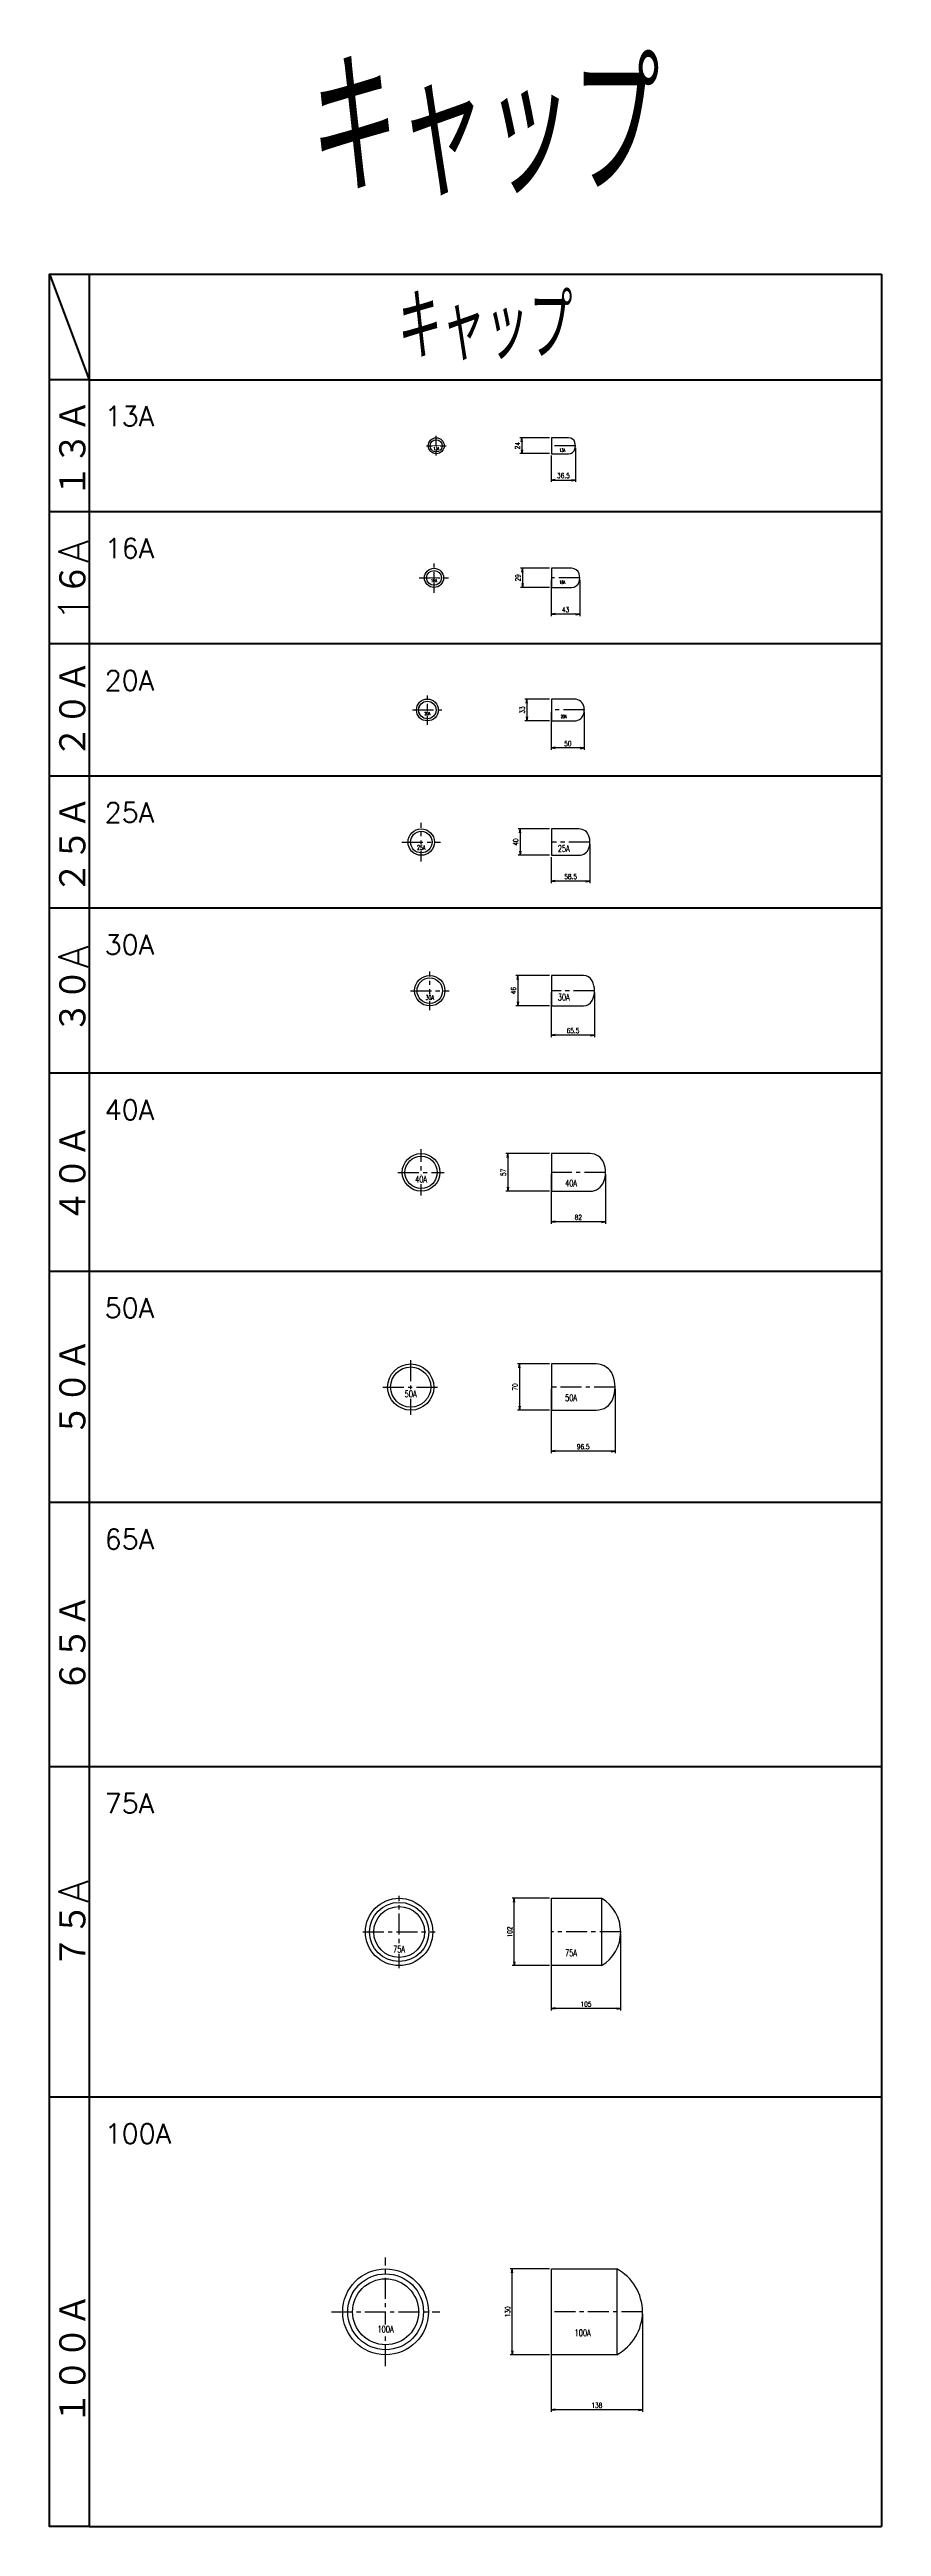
# Model space of a CAD drawing. Header units: millimetres. Extents: x 1711 to 90196, y -23291 to 8516.
# Drawn here: x 39308 to 40568, y -1802 to 1947 of the extents above; entities that cross this region are included whole.
import ezdxf

# ---------------------------------------------------------------- set-up
doc = ezdxf.new("R2010")
doc.units = ezdxf.units.MM
doc.header["$PDMODE"] = 35
doc.linetypes.add('CENTER', pattern=[50.8, 31.75, -6.35, 6.35, -6.35])
for name, color, linetype in [('CEN', 2, 'CENTER'), ('TEXT', 7, 'Continuous'), ('寸法', 2, 'Continuous'), ('配管-CVP', 4, 'Continuous'), ('＃配管（PVC)', 21, 'Continuous')]:
    doc.layers.add(name, color=color, linetype=linetype)
doc.layers.add('line', color=153, linetype='Continuous', lineweight=50)
doc.styles.add('kpk', font='romans.shx', dxfattribs={"width": 0.7, "bigfont": 'extfont2.shx'})
doc.styles.get("Standard").update_dxf_attribs({"font": 'romans.shx', "bigfont": 'extfont.shx'})
doc.dimstyles.new('KPK-3', dxfattribs={"dimscale": 3, "dimtxt": 2.5, "dimasz": 2, "dimexe": 1, "dimexo": 1, "dimgap": 1, "dimtad": 3, "dimdec": 1, "dimdsep": 46, "dimtxsty": 'kpk', "dimblk": 'OPEN', "dimcen": 2.5, "dimclrd": 2, "dimclre": 2, "dimclrt": 4, "dimadec": 1, "dimazin": 2, "dimtfac": 1, "dimtdec": 1, "dimtmove": 0, "dimatfit": 2, "dimldrblk": 'OPEN', "dimfxl": 0, "dimlwd": -1, "dimlwe": -1, "dimarcsym": 0})

# ---------------------------------------------------------------- blocks, each defined once
blk = doc.blocks.new('_Open')
at = {"color": 0, "linetype": 'ByBlock', "lineweight": -2}
for p, q in [((-1, 0.17), (0, 0)), ((-1, -0.17), (0, 0)), ((0, 0), (-1, 0))]:
    blk.add_line(p, q, dxfattribs=at)
blk = doc.blocks.new('*D2580')
at = {"layer": 'Defpoints', "color": 0, "transparency": 16777216}
for p in [(40067.9, 1335.6), (40104.4, 1347.6)]:
    blk.add_point(p, dxfattribs=at)
at = {"layer": '寸法', "color": 2, "transparency": 16777216}
for p, q in [((40067.9, 1332.6), (40067.9, 1292.7)), ((40104.4, 1344.6), (40104.4, 1292.7)), ((40073.9, 1295.7), (40098.4, 1295.7))]:
    blk.add_line(p, q, dxfattribs=at)
at = {"layer": '寸法', "color": 2, "transparency": 16777216, "xscale": 6, "yscale": 6, "zscale": 6, "rotation": 180}
blk.add_blockref('_Open', (40067.9, 1295.7), dxfattribs=at)
at = {"layer": '寸法', "color": 2, "transparency": 16777216, "xscale": 6, "yscale": 6, "zscale": 6}
blk.add_blockref('_Open', (40104.4, 1295.7), dxfattribs=at)
at = {"layer": '寸法', "color": 4, "transparency": 16777216, "insert": (40086.2, 1302.5), "char_height": 7.5, "attachment_point": 5, "style": 'kpk', "bg_fill": 3, "box_fill_scale": 1.1, "bg_fill_color": 256, "bg_fill_true_color": 13158600, "bg_fill_transparency": 0}
blk.add_mtext('36.5', dxfattribs=at)
at = {"layer": 'Defpoints', "color": 0, "transparency": 16777216}
blk.add_point((40104.4, 1295.7), dxfattribs=at)
blk = doc.blocks.new('*D2581')
at = {"layer": 'Defpoints', "color": 0, "transparency": 16777216}
for p in [(40067.9, 1359.6), (40067.9, 1335.6)]:
    blk.add_point(p, dxfattribs=at)
at = {"layer": '寸法', "color": 2, "transparency": 16777216}
for p, q in [((40064.9, 1359.6), (40020.4, 1359.6)), ((40023.4, 1353.6), (40023.4, 1341.6)), ((40064.9, 1335.6), (40020.4, 1335.6))]:
    blk.add_line(p, q, dxfattribs=at)
at = {"layer": '寸法', "color": 2, "transparency": 16777216, "xscale": 6, "yscale": 6, "zscale": 6}
for p, rotation in [((40023.4, 1359.6), 90), ((40023.4, 1335.6), 270)]:
    blk.add_blockref('_Open', p, dxfattribs=dict(at, rotation=rotation))
at = {"layer": '寸法', "color": 4, "transparency": 16777216, "insert": (40016.7, 1347.6), "char_height": 7.5, "attachment_point": 5, "rotation": 90, "style": 'kpk', "bg_fill": 3, "box_fill_scale": 1.1, "bg_fill_color": 256, "bg_fill_true_color": 13158600, "bg_fill_transparency": 0}
blk.add_mtext('24', dxfattribs=at)
at = {"layer": 'Defpoints', "color": 0, "transparency": 16777216}
blk.add_point((40023.4, 1335.6), dxfattribs=at)
blk = doc.blocks.new('*D2582')
at = {"layer": 'Defpoints', "color": 0, "transparency": 16777216}
for p in [(40067.9, 1162.1), (40067.9, 1133.1)]:
    blk.add_point(p, dxfattribs=at)
at = {"layer": '寸法', "color": 2, "transparency": 16777216}
for p, q in [((40064.9, 1162.1), (40021.1, 1162.1)), ((40064.9, 1133.1), (40021.1, 1133.1)), ((40024.1, 1156.1), (40024.1, 1139.1))]:
    blk.add_line(p, q, dxfattribs=at)
at = {"layer": '寸法', "color": 2, "transparency": 16777216, "xscale": 6, "yscale": 6, "zscale": 6}
for p, rotation in [((40024.1, 1162.1), 90), ((40024.1, 1133.1), 270)]:
    blk.add_blockref('_Open', p, dxfattribs=dict(at, rotation=rotation))
at = {"layer": '寸法', "color": 4, "transparency": 16777216, "insert": (40017.3, 1147.6), "char_height": 7.5, "attachment_point": 5, "rotation": 90, "style": 'kpk', "bg_fill": 3, "box_fill_scale": 1.1, "bg_fill_color": 256, "bg_fill_true_color": 13158600, "bg_fill_transparency": 0}
blk.add_mtext('29', dxfattribs=at)
at = {"layer": 'Defpoints', "color": 0, "transparency": 16777216}
blk.add_point((40024.1, 1133.1), dxfattribs=at)
blk = doc.blocks.new('*D2583')
at = {"layer": 'Defpoints', "color": 0, "transparency": 16777216}
for p in [(40067.9, 1147.6), (40110.9, 1147.6)]:
    blk.add_point(p, dxfattribs=at)
at = {"layer": '寸法', "color": 2, "transparency": 16777216}
for p, q in [((40067.9, 1144.6), (40067.9, 1089.7)), ((40110.9, 1144.6), (40110.9, 1089.7)), ((40104.9, 1092.7), (40073.9, 1092.7))]:
    blk.add_line(p, q, dxfattribs=at)
at = {"layer": '寸法', "color": 2, "transparency": 16777216, "xscale": 6, "yscale": 6, "zscale": 6, "rotation": 180}
blk.add_blockref('_Open', (40067.9, 1092.7), dxfattribs=at)
at = {"layer": '寸法', "color": 2, "transparency": 16777216, "xscale": 6, "yscale": 6, "zscale": 6}
blk.add_blockref('_Open', (40110.9, 1092.7), dxfattribs=at)
at = {"layer": '寸法', "color": 4, "transparency": 16777216, "insert": (40089.4, 1099.5), "char_height": 7.5, "attachment_point": 5, "style": 'kpk', "bg_fill": 3, "box_fill_scale": 1.1, "bg_fill_color": 256, "bg_fill_true_color": 13158600, "bg_fill_transparency": 0}
blk.add_mtext('43', dxfattribs=at)
at = {"layer": 'Defpoints', "color": 0, "transparency": 16777216}
blk.add_point((40067.9, 1092.7), dxfattribs=at)
blk = doc.blocks.new('*D3194')
at = {"layer": 'Defpoints', "color": 0, "transparency": 16777216}
for p in [(40067.9, 964.1), (40067.9, 931.1)]:
    blk.add_point(p, dxfattribs=at)
at = {"layer": '寸法', "color": 2, "transparency": 16777216}
for p, q in [((40064.9, 964.1), (40027.6, 964.1)), ((40030.6, 958.1), (40030.6, 937.1)), ((40064.9, 931.1), (40027.6, 931.1))]:
    blk.add_line(p, q, dxfattribs=at)
at = {"layer": '寸法', "color": 2, "transparency": 16777216, "xscale": 6, "yscale": 6, "zscale": 6}
for p, rotation in [((40030.6, 964.1), 90), ((40030.6, 931.1), 270)]:
    blk.add_blockref('_Open', p, dxfattribs=dict(at, rotation=rotation))
at = {"layer": '寸法', "color": 4, "transparency": 16777216, "insert": (40023.9, 947.6), "char_height": 7.5, "attachment_point": 5, "rotation": 90, "style": 'kpk', "bg_fill": 3, "box_fill_scale": 1.1, "bg_fill_color": 256, "bg_fill_true_color": 13158600, "bg_fill_transparency": 0}
blk.add_mtext('33', dxfattribs=at)
at = {"layer": 'Defpoints', "color": 0, "transparency": 16777216}
blk.add_point((40030.6, 931.1), dxfattribs=at)
blk = doc.blocks.new('*D3195')
at = {"layer": 'Defpoints', "color": 0, "transparency": 16777216}
for p in [(40067.9, 947.6), (40117.9, 947.6), (40067.9, 890)]:
    blk.add_point(p, dxfattribs=at)
at = {"layer": '寸法', "color": 2, "transparency": 16777216}
for p, q in [((40067.9, 944.6), (40067.9, 887)), ((40117.9, 944.6), (40117.9, 887)), ((40111.9, 890), (40073.9, 890))]:
    blk.add_line(p, q, dxfattribs=at)
at = {"layer": '寸法', "color": 2, "transparency": 16777216, "xscale": 6, "yscale": 6, "zscale": 6, "rotation": 180}
blk.add_blockref('_Open', (40067.9, 890), dxfattribs=at)
at = {"layer": '寸法', "color": 2, "transparency": 16777216, "xscale": 6, "yscale": 6, "zscale": 6}
blk.add_blockref('_Open', (40117.9, 890), dxfattribs=at)
at = {"layer": '寸法', "color": 4, "transparency": 16777216, "insert": (40092.9, 896.7), "char_height": 7.5, "attachment_point": 5, "style": 'kpk', "bg_fill": 3, "box_fill_scale": 1.1, "bg_fill_color": 256, "bg_fill_true_color": 13158600, "bg_fill_transparency": 0}
blk.add_mtext('50', dxfattribs=at)
blk = doc.blocks.new('*D2584')
at = {"layer": 'Defpoints', "color": 0, "transparency": 16777216}
for p in [(40067.9, 767.6), (40067.9, 727.6)]:
    blk.add_point(p, dxfattribs=at)
at = {"layer": '寸法', "color": 2, "transparency": 16777216}
for p, q in [((40064.9, 767.6), (40017.7, 767.6)), ((40020.7, 761.6), (40020.7, 733.6)), ((40064.9, 727.6), (40017.7, 727.6))]:
    blk.add_line(p, q, dxfattribs=at)
at = {"layer": '寸法', "color": 2, "transparency": 16777216, "xscale": 6, "yscale": 6, "zscale": 6}
for p, rotation in [((40020.7, 767.6), 90), ((40020.7, 727.6), 270)]:
    blk.add_blockref('_Open', p, dxfattribs=dict(at, rotation=rotation))
at = {"layer": '寸法', "color": 4, "transparency": 16777216, "insert": (40014, 747.6), "char_height": 7.5, "attachment_point": 5, "rotation": 90, "style": 'kpk', "bg_fill": 3, "box_fill_scale": 1.1, "bg_fill_color": 256, "bg_fill_true_color": 13158600, "bg_fill_transparency": 0}
blk.add_mtext('40', dxfattribs=at)
at = {"layer": 'Defpoints', "color": 0, "transparency": 16777216}
blk.add_point((40020.7, 727.6), dxfattribs=at)
blk = doc.blocks.new('*D2585')
at = {"layer": 'Defpoints', "color": 0, "transparency": 16777216}
for p in [(40067.9, 727.6), (40126.4, 747.6), (40067.9, 688.6)]:
    blk.add_point(p, dxfattribs=at)
at = {"layer": '寸法', "color": 2, "transparency": 16777216}
for p, q in [((40067.9, 724.6), (40067.9, 685.6)), ((40126.4, 744.6), (40126.4, 685.6)), ((40120.4, 688.6), (40073.9, 688.6))]:
    blk.add_line(p, q, dxfattribs=at)
at = {"layer": '寸法', "color": 2, "transparency": 16777216, "xscale": 6, "yscale": 6, "zscale": 6, "rotation": 180}
blk.add_blockref('_Open', (40067.9, 688.6), dxfattribs=at)
at = {"layer": '寸法', "color": 2, "transparency": 16777216, "xscale": 6, "yscale": 6, "zscale": 6}
blk.add_blockref('_Open', (40126.4, 688.6), dxfattribs=at)
at = {"layer": '寸法', "color": 4, "transparency": 16777216, "insert": (40097.2, 695.3), "char_height": 7.5, "attachment_point": 5, "style": 'kpk', "bg_fill": 3, "box_fill_scale": 1.1, "bg_fill_color": 256, "bg_fill_true_color": 13158600, "bg_fill_transparency": 0}
blk.add_mtext('58.5', dxfattribs=at)
blk = doc.blocks.new('*D2586')
at = {"layer": 'Defpoints', "color": 0, "transparency": 16777216}
for p in [(40067.9, 545.6), (40067.9, 499.6)]:
    blk.add_point(p, dxfattribs=at)
at = {"layer": '寸法', "color": 2, "transparency": 16777216}
for p, q in [((40064.9, 545.6), (40014.3, 545.6)), ((40017.3, 539.6), (40017.3, 505.6)), ((40064.9, 499.6), (40014.3, 499.6))]:
    blk.add_line(p, q, dxfattribs=at)
at = {"layer": '寸法', "color": 2, "transparency": 16777216, "xscale": 6, "yscale": 6, "zscale": 6}
for p, rotation in [((40017.3, 545.6), 90), ((40017.3, 499.6), 270)]:
    blk.add_blockref('_Open', p, dxfattribs=dict(at, rotation=rotation))
at = {"layer": '寸法', "color": 4, "transparency": 16777216, "insert": (40010.6, 522.6), "char_height": 7.5, "attachment_point": 5, "rotation": 90, "style": 'kpk', "bg_fill": 3, "box_fill_scale": 1.1, "bg_fill_color": 256, "bg_fill_true_color": 13158600, "bg_fill_transparency": 0}
blk.add_mtext('46', dxfattribs=at)
at = {"layer": 'Defpoints', "color": 0, "transparency": 16777216}
blk.add_point((40017.3, 499.6), dxfattribs=at)
blk = doc.blocks.new('*D2587')
at = {"layer": 'Defpoints', "color": 0, "transparency": 16777216}
for p in [(40067.9, 522.6), (40133.4, 522.6), (40067.9, 455.4)]:
    blk.add_point(p, dxfattribs=at)
at = {"layer": '寸法', "color": 2, "transparency": 16777216}
for p, q in [((40067.9, 519.6), (40067.9, 452.4)), ((40133.4, 519.6), (40133.4, 452.4)), ((40127.4, 455.4), (40073.9, 455.4))]:
    blk.add_line(p, q, dxfattribs=at)
at = {"layer": '寸法', "color": 2, "transparency": 16777216, "xscale": 6, "yscale": 6, "zscale": 6, "rotation": 180}
blk.add_blockref('_Open', (40067.9, 455.4), dxfattribs=at)
at = {"layer": '寸法', "color": 2, "transparency": 16777216, "xscale": 6, "yscale": 6, "zscale": 6}
blk.add_blockref('_Open', (40133.4, 455.4), dxfattribs=at)
at = {"layer": '寸法', "color": 4, "transparency": 16777216, "insert": (40100.7, 462.2), "char_height": 7.5, "attachment_point": 5, "style": 'kpk', "bg_fill": 3, "box_fill_scale": 1.1, "bg_fill_color": 256, "bg_fill_true_color": 13158600, "bg_fill_transparency": 0}
blk.add_mtext('65.5', dxfattribs=at)
blk = doc.blocks.new('*D2588')
at = {"layer": 'Defpoints', "color": 0, "transparency": 16777216}
for p in [(40067.9, 276.1), (40002.1, 219.1), (40067.9, 219.1)]:
    blk.add_point(p, dxfattribs=at)
at = {"layer": '寸法', "color": 2, "transparency": 16777216}
for p, q in [((40064.9, 276.1), (39999.1, 276.1)), ((40002.1, 270.1), (40002.1, 225.1)), ((40064.9, 219.1), (39999.1, 219.1))]:
    blk.add_line(p, q, dxfattribs=at)
at = {"layer": '寸法', "color": 2, "transparency": 16777216, "xscale": 6, "yscale": 6, "zscale": 6}
for p, rotation in [((40002.1, 276.1), 90), ((40002.1, 219.1), 270)]:
    blk.add_blockref('_Open', p, dxfattribs=dict(at, rotation=rotation))
at = {"layer": '寸法', "color": 4, "transparency": 16777216, "insert": (39995.4, 247.6), "char_height": 7.5, "attachment_point": 5, "rotation": 90, "style": 'kpk', "bg_fill": 3, "box_fill_scale": 1.1, "bg_fill_color": 256, "bg_fill_true_color": 13158600, "bg_fill_transparency": 0}
blk.add_mtext('57', dxfattribs=at)
blk = doc.blocks.new('*D2589')
at = {"layer": 'Defpoints', "color": 0, "transparency": 16777216}
for p in [(40067.9, 247.6), (40149.9, 247.6), (40067.9, 172.7)]:
    blk.add_point(p, dxfattribs=at)
at = {"layer": '寸法', "color": 2, "transparency": 16777216}
for p, q in [((40067.9, 244.6), (40067.9, 169.7)), ((40149.9, 244.6), (40149.9, 169.7)), ((40143.9, 172.7), (40073.9, 172.7))]:
    blk.add_line(p, q, dxfattribs=at)
at = {"layer": '寸法', "color": 2, "transparency": 16777216, "xscale": 6, "yscale": 6, "zscale": 6, "rotation": 180}
blk.add_blockref('_Open', (40067.9, 172.7), dxfattribs=at)
at = {"layer": '寸法', "color": 2, "transparency": 16777216, "xscale": 6, "yscale": 6, "zscale": 6}
blk.add_blockref('_Open', (40149.9, 172.7), dxfattribs=at)
at = {"layer": '寸法', "color": 4, "transparency": 16777216, "insert": (40108.9, 179.4), "char_height": 7.5, "attachment_point": 5, "style": 'kpk', "bg_fill": 3, "box_fill_scale": 1.1, "bg_fill_color": 256, "bg_fill_true_color": 13158600, "bg_fill_transparency": 0}
blk.add_mtext('82', dxfattribs=at)
blk = doc.blocks.new('*D2590')
at = {"layer": 'Defpoints', "color": 0, "transparency": 16777216}
for p in [(40067.9, -42.4), (40019.6, -112.4), (40067.9, -112.4)]:
    blk.add_point(p, dxfattribs=at)
at = {"layer": '寸法', "color": 2, "transparency": 16777216}
for p, q in [((40064.9, -42.4), (40016.6, -42.4)), ((40019.6, -48.4), (40019.6, -106.4)), ((40064.9, -112.4), (40016.6, -112.4))]:
    blk.add_line(p, q, dxfattribs=at)
at = {"layer": '寸法', "color": 2, "transparency": 16777216, "xscale": 6, "yscale": 6, "zscale": 6}
for p, rotation in [((40019.6, -42.4), 90), ((40019.6, -112.4), 270)]:
    blk.add_blockref('_Open', p, dxfattribs=dict(at, rotation=rotation))
at = {"layer": '寸法', "color": 4, "transparency": 16777216, "insert": (40012.9, -77.4), "char_height": 7.5, "attachment_point": 5, "rotation": 90, "style": 'kpk', "bg_fill": 3, "box_fill_scale": 1.1, "bg_fill_color": 256, "bg_fill_true_color": 13158600, "bg_fill_transparency": 0}
blk.add_mtext('70', dxfattribs=at)
blk = doc.blocks.new('*D2591')
at = {"layer": 'Defpoints', "color": 0, "transparency": 16777216}
for p in [(40067.9, -77.4), (40164.4, -77.4), (40067.9, -174.4)]:
    blk.add_point(p, dxfattribs=at)
at = {"layer": '寸法', "color": 2, "transparency": 16777216}
for p, q in [((40067.9, -80.4), (40067.9, -177.4)), ((40164.4, -80.4), (40164.4, -177.4)), ((40158.4, -174.4), (40073.9, -174.4))]:
    blk.add_line(p, q, dxfattribs=at)
at = {"layer": '寸法', "color": 2, "transparency": 16777216, "xscale": 6, "yscale": 6, "zscale": 6, "rotation": 180}
blk.add_blockref('_Open', (40067.9, -174.4), dxfattribs=at)
at = {"layer": '寸法', "color": 2, "transparency": 16777216, "xscale": 6, "yscale": 6, "zscale": 6}
blk.add_blockref('_Open', (40164.4, -174.4), dxfattribs=at)
at = {"layer": '寸法', "color": 4, "transparency": 16777216, "insert": (40116.2, -167.7), "char_height": 7.5, "attachment_point": 5, "style": 'kpk', "bg_fill": 3, "box_fill_scale": 1.1, "bg_fill_color": 256, "bg_fill_true_color": 13158600, "bg_fill_transparency": 0}
blk.add_mtext('96.5', dxfattribs=at)
blk = doc.blocks.new('*D2592')
at = {"layer": 'Defpoints', "color": 0, "transparency": 16777216}
for p in [(40011.8, -851.4), (40067.9, -851.4), (40067.9, -953.4)]:
    blk.add_point(p, dxfattribs=at)
at = {"layer": '寸法', "color": 2, "transparency": 16777216}
for p, q in [((40064.9, -851.4), (40008.8, -851.4)), ((40011.8, -947.4), (40011.8, -857.4)), ((40064.9, -953.4), (40008.8, -953.4))]:
    blk.add_line(p, q, dxfattribs=at)
at = {"layer": '寸法', "color": 2, "transparency": 16777216, "xscale": 6, "yscale": 6, "zscale": 6}
for p, rotation in [((40011.8, -851.4), 90), ((40011.8, -953.4), 270)]:
    blk.add_blockref('_Open', p, dxfattribs=dict(at, rotation=rotation))
at = {"layer": '寸法', "color": 4, "transparency": 16777216, "insert": (40005.1, -902.4), "char_height": 7.5, "attachment_point": 5, "rotation": 90, "style": 'kpk', "bg_fill": 3, "box_fill_scale": 1.1, "bg_fill_color": 256, "bg_fill_true_color": 13158600, "bg_fill_transparency": 0}
blk.add_mtext('102', dxfattribs=at)
blk = doc.blocks.new('*D2593')
at = {"layer": 'Defpoints', "color": 0, "transparency": 16777216}
for p in [(40067.9, -902.4), (40172.9, -902.4), (40067.9, -1018.4)]:
    blk.add_point(p, dxfattribs=at)
at = {"layer": '寸法', "color": 2, "transparency": 16777216}
for p, q in [((40067.9, -905.4), (40067.9, -1021.4)), ((40172.9, -905.4), (40172.9, -1021.4)), ((40166.9, -1018.4), (40073.9, -1018.4))]:
    blk.add_line(p, q, dxfattribs=at)
at = {"layer": '寸法', "color": 2, "transparency": 16777216, "xscale": 6, "yscale": 6, "zscale": 6, "rotation": 180}
blk.add_blockref('_Open', (40067.9, -1018.4), dxfattribs=at)
at = {"layer": '寸法', "color": 2, "transparency": 16777216, "xscale": 6, "yscale": 6, "zscale": 6}
blk.add_blockref('_Open', (40172.9, -1018.4), dxfattribs=at)
at = {"layer": '寸法', "color": 4, "transparency": 16777216, "insert": (40120.4, -1011.7), "char_height": 7.5, "attachment_point": 5, "style": 'kpk', "bg_fill": 3, "box_fill_scale": 1.1, "bg_fill_color": 256, "bg_fill_true_color": 13158600, "bg_fill_transparency": 0}
blk.add_mtext('105', dxfattribs=at)
blk = doc.blocks.new('*D2594')
at = {"layer": 'Defpoints', "color": 0, "transparency": 16777216}
for p in [(40008.5, -1412.4), (40067.9, -1412.4), (40067.9, -1542.4)]:
    blk.add_point(p, dxfattribs=at)
at = {"layer": '寸法', "color": 2, "transparency": 16777216}
for p, q in [((40064.9, -1412.4), (40005.5, -1412.4)), ((40008.5, -1536.4), (40008.5, -1418.4)), ((40064.9, -1542.4), (40005.5, -1542.4))]:
    blk.add_line(p, q, dxfattribs=at)
at = {"layer": '寸法', "color": 2, "transparency": 16777216, "xscale": 6, "yscale": 6, "zscale": 6}
for p, rotation in [((40008.5, -1412.4), 90), ((40008.5, -1542.4), 270)]:
    blk.add_blockref('_Open', p, dxfattribs=dict(at, rotation=rotation))
at = {"layer": '寸法', "color": 4, "transparency": 16777216, "insert": (40001.8, -1477.4), "char_height": 7.5, "attachment_point": 5, "rotation": 90, "style": 'kpk', "bg_fill": 3, "box_fill_scale": 1.1, "bg_fill_color": 256, "bg_fill_true_color": 13158600, "bg_fill_transparency": 0}
blk.add_mtext('130', dxfattribs=at)
blk = doc.blocks.new('*D2595')
at = {"layer": 'Defpoints', "color": 0, "transparency": 16777216}
for p in [(40067.9, -1477.4), (40205.9, -1477.4), (40067.9, -1625.9)]:
    blk.add_point(p, dxfattribs=at)
at = {"layer": '寸法', "color": 2, "transparency": 16777216}
for p, q in [((40067.9, -1480.4), (40067.9, -1628.9)), ((40205.9, -1480.4), (40205.9, -1628.9)), ((40199.9, -1625.9), (40073.9, -1625.9))]:
    blk.add_line(p, q, dxfattribs=at)
at = {"layer": '寸法', "color": 2, "transparency": 16777216, "xscale": 6, "yscale": 6, "zscale": 6, "rotation": 180}
blk.add_blockref('_Open', (40067.9, -1625.9), dxfattribs=at)
at = {"layer": '寸法', "color": 2, "transparency": 16777216, "xscale": 6, "yscale": 6, "zscale": 6}
blk.add_blockref('_Open', (40205.9, -1625.9), dxfattribs=at)
at = {"layer": '寸法', "color": 4, "transparency": 16777216, "insert": (40136.9, -1619.2), "char_height": 7.5, "attachment_point": 5, "style": 'kpk', "bg_fill": 3, "box_fill_scale": 1.1, "bg_fill_color": 256, "bg_fill_true_color": 13158600, "bg_fill_transparency": 0}
blk.add_mtext('138', dxfattribs=at)
blk = doc.blocks.new('A$C48AC468D')
at = {"layer": '＃配管（PVC)', "color": 2, "linetype": 'CENTER'}
for p, q in [((-15, 0), (15, 0)), ((0, -15), (0, 15))]:
    blk.add_line(p, q, dxfattribs=at)
at = {"layer": '＃配管（PVC)', "color": 0, "linetype": 'ByBlock'}
for radius in [12, 9.2]:
    blk.add_circle((0, 0), radius, dxfattribs=at)
at = {"layer": 'Defpoints', "color": 6, "linetype": 'ByBlock', "insert": (0, -4.1), "char_height": 5, "attachment_point": 5, "style": 'kpk', "bg_fill": 3, "box_fill_scale": 1.2, "bg_fill_color": 256, "bg_fill_transparency": 0}
blk.add_mtext('{\\W0.6;13A}', dxfattribs=at)
blk = doc.blocks.new('A$C618764F6')
at = {"layer": '＃配管（PVC)', "color": 2, "linetype": 'CENTER'}
blk.add_line((36.5, 0), (0, 0), dxfattribs=at)
at = {"layer": '＃配管（PVC)', "color": 0, "linetype": 'ByBlock'}
blk.add_lwpolyline([(26.2, -12, 0.331679), (35.8, -4.9, 0.145898), (35.8, 4.9, 0.331679), (26.2, 12), (0, 12), (0, -12)], format="xyb", close=True, dxfattribs=at)
at = {"layer": 'Defpoints', "color": 6, "linetype": 'ByBlock', "insert": (16.5, -6.7), "char_height": 5, "attachment_point": 5, "style": 'kpk', "bg_fill": 3, "box_fill_scale": 1.2, "bg_fill_color": 256, "bg_fill_transparency": 0}
blk.add_mtext('{\\W0.6;13A}', dxfattribs=at)
blk = doc.blocks.new('A$C736809BE')
at = {"layer": '＃配管（PVC)', "color": 2, "linetype": 'CENTER'}
for p, q in [((-22.5, 0), (22.5, 0)), ((0, -22.5), (0, 22.5))]:
    blk.add_line(p, q, dxfattribs=at)
at = {"layer": '＃配管（PVC)', "color": 0, "linetype": 'ByBlock'}
for radius in [14.5, 11.2]:
    blk.add_circle((0, 0), radius, dxfattribs=at)
at = {"layer": 'Defpoints', "color": 6, "linetype": 'ByBlock', "insert": (0, -4.1), "char_height": 5, "attachment_point": 5, "style": 'kpk', "bg_fill": 3, "box_fill_scale": 1.2, "bg_fill_color": 256, "bg_fill_transparency": 0}
blk.add_mtext('{\\W0.6;16A}', dxfattribs=at)
blk = doc.blocks.new('A$C3A3460F5')
at = {"layer": '＃配管（PVC)', "color": 2, "linetype": 'CENTER'}
blk.add_line((43, 0), (0, 0), dxfattribs=at)
at = {"layer": '＃配管（PVC)', "color": 0, "linetype": 'ByBlock'}
blk.add_lwpolyline([(0, -14.5), (30.6, -14.5, 0.329244), (42.1, -6, 0.150385), (42.1, 6, 0.329244), (30.6, 14.5), (0, 14.5)], format="xyb", close=True, dxfattribs=at)
at = {"layer": 'Defpoints', "color": 6, "linetype": 'ByBlock', "insert": (16.5, -6.7), "char_height": 5, "attachment_point": 5, "style": 'kpk', "bg_fill": 3, "box_fill_scale": 1.2, "bg_fill_color": 256, "bg_fill_transparency": 0}
blk.add_mtext('{\\W0.6;16A}', dxfattribs=at)
blk = doc.blocks.new('A$C195409FA')
at = {"layer": '＃配管（PVC)', "color": 2, "linetype": 'CENTER'}
for p, q in [((-22.5, 0), (22.5, 0)), ((0, -22.5), (0, 22.5))]:
    blk.add_line(p, q, dxfattribs=at)
at = {"layer": '＃配管（PVC)', "color": 0, "linetype": 'ByBlock'}
for radius in [16.5, 13.2]:
    blk.add_circle((0, 0), radius, dxfattribs=at)
at = {"layer": 'Defpoints', "color": 6, "linetype": 'ByBlock', "insert": (0, -5.6), "char_height": 5, "attachment_point": 5, "style": 'kpk', "bg_fill": 3, "box_fill_scale": 1.2, "bg_fill_color": 256, "bg_fill_transparency": 0}
blk.add_mtext('{\\W0.6;20A}', dxfattribs=at)
blk = doc.blocks.new('A$C53C67DFF')
at = {"layer": '＃配管（PVC)', "color": 2, "linetype": 'CENTER'}
blk.add_line((50, 0), (0, 0), dxfattribs=at)
at = {"layer": '＃配管（PVC)', "color": 0, "linetype": 'ByBlock'}
blk.add_lwpolyline([(0, -16.5), (34.9, -16.5, 0.364608), (49.6, -4.1, 0.086353), (49.6, 4.1, 0.364608), (34.9, 16.5), (0, 16.5)], format="xyb", close=True, dxfattribs=at)
at = {"layer": 'Defpoints', "color": 6, "linetype": 'ByBlock', "insert": (18.8, -9.9), "char_height": 5, "attachment_point": 5, "style": 'kpk', "bg_fill": 3, "box_fill_scale": 1.2, "bg_fill_color": 256, "bg_fill_transparency": 0}
blk.add_mtext('{\\W0.6;20A}', dxfattribs=at)
blk = doc.blocks.new('A$C61394828')
at = {"layer": '＃配管（PVC)', "color": 2, "linetype": 'CENTER'}
for p, q in [((-29.3, 0), (29.2, 0)), ((0, -29.3), (0, 29.2))]:
    blk.add_line(p, q, dxfattribs=at)
at = {"layer": '＃配管（PVC)', "color": 0, "linetype": 'ByBlock'}
for radius in [20, 16.3]:
    blk.add_circle((0, 0), radius, dxfattribs=at)
at = {"layer": 'Defpoints', "color": 6, "linetype": 'ByBlock', "insert": (0, -8.3), "char_height": 7, "attachment_point": 5, "style": 'kpk', "bg_fill": 3, "box_fill_scale": 1.2, "bg_fill_color": 256, "bg_fill_transparency": 0}
blk.add_mtext('{\\W0.6;25A}', dxfattribs=at)
blk = doc.blocks.new('A$C2A9B1B80')
at = {"layer": '＃配管（PVC)', "color": 2, "linetype": 'CENTER'}
blk.add_line((58.5, 0), (0, 0), dxfattribs=at)
at = {"layer": '＃配管（PVC)', "color": 0, "linetype": 'ByBlock'}
blk.add_lwpolyline([(0, -20), (41.8, -20, 0.321874), (57, -9.1, 0.164043), (57, 9.1, 0.321874), (41.8, 20), (0, 20)], format="xyb", close=True, dxfattribs=at)
at = {"layer": 'Defpoints', "color": 6, "linetype": 'ByBlock', "insert": (18.8, -9.9), "char_height": 10, "attachment_point": 5, "style": 'kpk', "bg_fill": 3, "box_fill_scale": 1.2, "bg_fill_color": 256, "bg_fill_transparency": 0}
blk.add_mtext('{\\W0.6;25A}', dxfattribs=at)
blk = doc.blocks.new('A$C79A937AF')
at = {"layer": '＃配管（PVC)', "color": 2, "linetype": 'CENTER'}
for p, q in [((-29.3, 0), (29.2, 0)), ((0, -29.3), (0, 29.2))]:
    blk.add_line(p, q, dxfattribs=at)
at = {"layer": '＃配管（PVC)', "color": 0, "linetype": 'ByBlock'}
for radius in [23, 19.3]:
    blk.add_circle((0, 0), radius, dxfattribs=at)
at = {"layer": 'Defpoints', "color": 6, "linetype": 'ByBlock', "insert": (0, -10.5), "char_height": 7, "attachment_point": 5, "style": 'kpk', "bg_fill": 3, "box_fill_scale": 1.2, "bg_fill_color": 256, "bg_fill_transparency": 0}
blk.add_mtext('{\\W0.6;30A}', dxfattribs=at)
blk = doc.blocks.new('A$C658A1237')
at = {"layer": '＃配管（PVC)', "color": 2, "linetype": 'CENTER'}
blk.add_line((65.5, 0), (0, 0), dxfattribs=at)
at = {"layer": '＃配管（PVC)', "color": 0, "linetype": 'ByBlock'}
blk.add_lwpolyline([(0, -23), (48.6, -23, 0.281074), (61.9, -14.9, 0.241952), (61.9, 14.9, 0.281074), (48.6, 23), (0, 23)], format="xyb", close=True, dxfattribs=at)
at = {"layer": 'Defpoints', "color": 6, "linetype": 'ByBlock', "insert": (18.8, -9.9), "char_height": 10, "attachment_point": 5, "style": 'kpk', "bg_fill": 3, "box_fill_scale": 1.2, "bg_fill_color": 256, "bg_fill_transparency": 0}
blk.add_mtext('{\\W0.6;30A}', dxfattribs=at)
blk = doc.blocks.new('A$C4CD01509')
at = {"layer": '＃配管（PVC)', "color": 2, "linetype": 'CENTER'}
for p, q in [((-35.1, 0), (35.1, 0)), ((0, -35.1), (0, 35.1))]:
    blk.add_line(p, q, dxfattribs=at)
at = {"layer": '＃配管（PVC)', "color": 0, "linetype": 'ByBlock'}
for radius in [28.5, 24.4]:
    blk.add_circle((0, 0), radius, dxfattribs=at)
at = {"layer": 'Defpoints', "color": 6, "linetype": 'ByBlock', "insert": (0, -10.5), "char_height": 10, "attachment_point": 5, "style": 'kpk', "bg_fill": 3, "box_fill_scale": 1.2, "bg_fill_color": 256, "bg_fill_transparency": 0}
blk.add_mtext('{\\W0.6;40A}', dxfattribs=at)
blk = doc.blocks.new('A$C19942994')
at = {"layer": '＃配管（PVC)', "color": 2, "linetype": 'CENTER'}
blk.add_line((82, 0), (0, 0), dxfattribs=at)
at = {"layer": '＃配管（PVC)', "color": 0, "linetype": 'ByBlock'}
blk.add_lwpolyline([(0, -28.5), (58.8, -28.5, 0.314209), (79.5, -14.1, 0.178373), (79.5, 14.1, 0.314209), (58.8, 28.5), (0, 28.5)], format="xyb", close=True, dxfattribs=at)
at = {"layer": 'Defpoints', "color": 6, "linetype": 'ByBlock', "insert": (29.9, -16.2), "char_height": 10, "attachment_point": 5, "style": 'kpk', "bg_fill": 3, "box_fill_scale": 1.2, "bg_fill_color": 256, "bg_fill_transparency": 0}
blk.add_mtext('{\\W0.6;40A}', dxfattribs=at)
blk = doc.blocks.new('A$C22741FC7')
at = {"layer": '＃配管（PVC)', "color": 2, "linetype": 'CENTER'}
for p, q in [((0, -42.1), (0, 42.1)), ((-42.1, 0), (42.1, 0))]:
    blk.add_line(p, q, dxfattribs=at)
at = {"layer": '＃配管（PVC)', "color": 0, "linetype": 'ByBlock'}
for radius in [35, 30.4]:
    blk.add_circle((0, 0), radius, dxfattribs=at)
at = {"layer": 'Defpoints', "color": 6, "linetype": 'ByBlock', "insert": (0, -10.5), "char_height": 10, "attachment_point": 5, "style": 'kpk', "bg_fill": 3, "box_fill_scale": 1.2, "bg_fill_color": 256, "bg_fill_transparency": 0}
blk.add_mtext('{\\W0.6;50A}', dxfattribs=at)
blk = doc.blocks.new('A$C643226F7')
at = {"layer": '＃配管（PVC)', "color": 2, "linetype": 'CENTER'}
blk.add_line((96.5, 0), (0, 0), dxfattribs=at)
at = {"layer": '＃配管（PVC)', "color": 0, "linetype": 'ByBlock'}
blk.add_lwpolyline([(0, 35), (0, -35), (68, -35, 0.310161), (93.2, -17.7, 0.185994), (93.2, 17.7, 0.310161), (68, 35)], format="xyb", close=True, dxfattribs=at)
at = {"layer": 'Defpoints', "color": 6, "linetype": 'ByBlock', "insert": (29.9, -16.2), "char_height": 10, "attachment_point": 5, "style": 'kpk', "bg_fill": 3, "box_fill_scale": 1.2, "bg_fill_color": 256, "bg_fill_transparency": 0}
blk.add_mtext('{\\W0.6;50A}', dxfattribs=at)
blk = doc.blocks.new('A$C7B085375')
at = {"layer": '＃配管（PVC)', "color": 2, "linetype": 'CENTER'}
for p, q in [((0, -54.8), (0, 54.8)), ((-54.8, 0), (54.8, 0))]:
    blk.add_line(p, q, dxfattribs=at)
at = {"layer": '＃配管（PVC)', "color": 0, "linetype": 'ByBlock'}
for radius in [51, 44.8, 38.5]:
    blk.add_circle((0, 0), radius, dxfattribs=at)
at = {"layer": 'Defpoints', "color": 6, "linetype": 'ByBlock', "insert": (0, -26), "char_height": 10, "attachment_point": 5, "style": 'kpk', "bg_fill": 3, "box_fill_scale": 1.2, "bg_fill_color": 256, "bg_fill_transparency": 0}
blk.add_mtext('{\\W0.6;75A}', dxfattribs=at)
blk = doc.blocks.new('A$C2F216D39')
at = {"layer": '＃配管（PVC)', "color": 2, "linetype": 'CENTER'}
blk.add_line((105, 0), (0, 0), dxfattribs=at)
at = {"layer": '＃配管（PVC)', "color": 0, "linetype": 'ByBlock'}
blk.add_lwpolyline([(0, 51), (76, 51), (76, -51), (0, -51)], close=True, dxfattribs=at)
blk.add_arc((45.7, 0), 59.3, 300.7525, 59.2475, dxfattribs=at)
at = {"layer": 'Defpoints', "color": 6, "linetype": 'ByBlock', "insert": (29.9, -31.7), "char_height": 10, "attachment_point": 5, "style": 'kpk', "bg_fill": 3, "box_fill_scale": 1.2, "bg_fill_color": 256, "bg_fill_transparency": 0}
blk.add_mtext('{\\W0.6;75A}', dxfattribs=at)
blk = doc.blocks.new('A$C54355394')
at = {"layer": '＃配管（PVC)', "color": 2, "linetype": 'CENTER'}
for p, q in [((0, -82.1), (0, 82.1)), ((-82.1, 0), (82.1, 0))]:
    blk.add_line(p, q, dxfattribs=at)
at = {"layer": '＃配管（PVC)', "color": 0, "linetype": 'ByBlock'}
for radius in [65, 57.4, 50]:
    blk.add_circle((0, 0), radius, dxfattribs=at)
at = {"layer": 'Defpoints', "color": 6, "linetype": 'ByBlock', "insert": (0, -26.3), "char_height": 10, "attachment_point": 5, "style": 'kpk', "bg_fill": 3, "box_fill_scale": 1.2, "bg_fill_color": 256, "bg_fill_transparency": 0}
blk.add_mtext('{\\W0.6;100A}', dxfattribs=at)
blk = doc.blocks.new('A$C52557F48')
at = {"layer": '＃配管（PVC)', "color": 2, "linetype": 'CENTER'}
blk.add_line((138, 0), (0, 0), dxfattribs=at)
at = {"layer": '＃配管（PVC)', "color": 0, "linetype": 'ByBlock'}
blk.add_lwpolyline([(0, 65), (99, 65), (99, -65), (0, -65)], close=True, dxfattribs=at)
blk.add_arc((64.3, 0), 73.7, 298.0725, 61.9275, dxfattribs=at)
at = {"layer": 'Defpoints', "color": 6, "linetype": 'ByBlock', "insert": (47.5, -32), "char_height": 10, "attachment_point": 5, "style": 'kpk', "bg_fill": 3, "box_fill_scale": 1.2, "bg_fill_color": 256, "bg_fill_transparency": 0}
blk.add_mtext('{\\W0.6;100A}', dxfattribs=at)
blk = doc.blocks.new('A$Ce3ca34e9')
at = {"layer": 'line'}
for p, q in [((60, 0), (1260, 0)), ((1260, 0), (1260, -3410)), ((60, -160), (1260, -160)), ((60, -3410), (1260, -3410))]:
    blk.add_line(p, q, dxfattribs=at)
for points in [[(0, 0), (60, -160), (0, -160)], [(1260, -360), (60, -360), (0, -360)], [(1260, -560), (60, -560), (0, -560)], [(1260, -760), (60, -760), (0, -760)], [(1260, -960), (60, -960), (0, -960)], [(1260, -1210), (60, -1210), (0, -1210)], [(1260, -1510), (60, -1510), (0, -1510)], [(1260, -1860), (60, -1860), (0, -1860)], [(1260, -2260), (60, -2260), (0, -2260)], [(1260, -2760), (60, -2760), (0, -2760)]]:
    blk.add_lwpolyline(points, dxfattribs=at)
blk.add_lwpolyline([(60, -3410), (0, -3410), (0, 0), (60, 0)], close=True, dxfattribs=at)
for s, insert, char_height, attachment_point in [('{\\W0.6;キャップ}', (660, -80), 100, 5), ('13A', (83.6, -215.3), 30, 4), ('16A', (83.6, -415.3), 30, 4), ('20A', (83.6, -615.3), 30, 4), ('25A', (83.6, -815.3), 30, 4), ('30A', (83.6, -1015.3), 30, 4), ('40A', (83.6, -1265.3), 30, 4), ('50A', (83.6, -1565.3), 30, 4), ('65A', (83.6, -1915.3), 30, 4), ('75A', (83.6, -2315.3), 30, 4), ('100A', (83.6, -2815.3), 30, 4)]:
    blk.add_mtext(s, dxfattribs=dict(at, insert=insert, char_height=char_height, attachment_point=attachment_point))
at = {"layer": 'line', "char_height": 45, "attachment_point": 5, "rotation": 90}
for s, insert in [('１３Ａ', (36.2, -263.9)), ('1６A', (36.2, -463.9)), ('２０Ａ', (36.2, -658.7)), ('２５Ａ', (36.2, -864.2)), ('３０A', (36.2, -1083.1)), ('４０Ａ', (36.2, -1361.7)), ('５０Ａ', (36.2, -1685.5)), ('６５Ａ', (36.2, -2073)), ('７５A', (36.2, -2498)), ('１００Ａ', (36.2, -3156.3))]:
    blk.add_mtext(s, dxfattribs=dict(at, insert=insert))

msp = doc.modelspace()

# ---------------------------------------------------------------- linework, layer by layer
at = {"layer": 'CEN'}
for p, q in [((39857.682, 947.5677), (39902.682, 947.5677)), ((39880.182, 925.0677), (39880.182, 970.0677)), ((40117.932, 947.5677), (40067.932, 947.5677))]:
    msp.add_line(p, q, dxfattribs=at)
at = {"layer": '配管-CVP', "color": 0, "linetype": 'ByBlock'}
msp.add_lwpolyline([(40067.932, 931.0677), (40102.8025, 931.0677, 0.364608345), (40117.5804, 943.4963, 0.08635345), (40117.5804, 951.6391, 0.364608345), (40102.8025, 964.0677), (40067.932, 964.0677)], format="xyb", close=True, dxfattribs=at)
for radius in [16.5, 13.225]:
    msp.add_circle((39880.182, 947.5677), radius, dxfattribs=at)

# ---------------------------------------------------------------- block references
at = {"layer": '配管-CVP'}
for name, p in [('A$C48AC468D', (39893.6422, 1347.5677)), ('A$C736809BE', (39890.2691, 1147.5677)), ('A$C61394828', (39870.932, 747.5677)), ('A$C79A937AF', (39883.8455, 522.5677)), ('A$C4CD01509', (39870.682, 247.5677)), ('A$C22741FC7', (39854.932, -77.4323)), ('A$C7B085375', (39837.432, -902.4323)), ('A$C54355394', (39816.932, -1477.4323))]:
    msp.add_blockref(name, p, dxfattribs=at)

# ---------------------------------------------------------------- texts
at = {"layer": 'Defpoints', "color": 6, "linetype": 'ByBlock', "style": 'kpk', "width": 0.6}
for p in [(39875.8963, 939.4252), (40082.4413, 935.1592)]:
    msp.add_text('20A', height=5, dxfattribs=at).set_placement(p)
at = {"layer": 'TEXT', "color": 6, "insert": (39967.932, 1827.5677), "char_height": 200, "attachment_point": 5}
msp.add_mtext('{\\W0.6;キャップ}', dxfattribs=at)

# ---------------------------------------------------------------- dimensions: what is measured, and where the dimension line sits
at = {"layer": '寸法'}
dim = msp.add_linear_dim(base=(40104.432, 1295.7204), p1=(40067.932, 1335.5677), p2=(40104.432, 1347.5677), dimstyle='KPK-3', override={"dimdec": 1}, dxfattribs=at)
dim.commit()
dim.dimension.update_dxf_attribs({"geometry": '*D2580', "text_midpoint": (40086.182, 1302.4704)})
for base, p1, p2, picture, middle in [((40024.0971, 1133.0677), (40067.932, 1162.0677), (40067.932, 1133.0677), '*D2582', (40017.3471, 1147.5677)), ((40020.7161, 727.5677), (40067.932, 767.5677), (40067.932, 727.5677), '*D2584', (40013.9661, 747.5677)), ((40017.3019, 499.5677), (40067.932, 545.5677), (40067.932, 499.5677), '*D2586', (40010.5519, 522.5677)), ((40002.1014, 219.0677), (40067.932, 276.0677), (40067.932, 219.0677), '*D2588', (39995.3514, 247.5677)), ((40019.6281, -112.4323), (40067.932, -42.4323), (40067.932, -112.4323), '*D2590', (40012.8781, -77.4323)), ((40011.8391, -851.4323), (40067.932, -953.4323), (40067.932, -851.4323), '*D2592', (40005.0891, -902.4323)), ((40008.5304, -1412.4323), (40067.932, -1542.4323), (40067.932, -1412.4323), '*D2594', (40001.7804, -1477.4323))]:
    dim = msp.add_linear_dim(base=base, p1=p1, p2=p2, angle=90, dimstyle='KPK-3', dxfattribs=at)
    dim.commit()
    dim.dimension.update_dxf_attribs({"geometry": picture, "text_midpoint": middle})

# ---------------------------------------------------------------- next in the draw order: block references
at = {"layer": '配管-CVP'}
msp.add_blockref('A$C195409FA', (39880.182, 947.5677), dxfattribs=at)

# ---------------------------------------------------------------- next in the draw order: dimensions: what is measured, and where the dimension line sits
at = {"layer": '寸法'}
for base, p1, p2, picture, middle in [((40023.4296, 1335.5677), (40067.932, 1359.5677), (40067.932, 1335.5677), '*D2581', (40016.6796, 1347.5677)), ((40030.6281, 931.0677), (40067.932, 964.0677), (40067.932, 931.0677), '*D3194', (40023.8781, 947.5677))]:
    dim = msp.add_linear_dim(base=base, p1=p1, p2=p2, angle=90, dimstyle='KPK-3', dxfattribs=at)
    dim.commit()
    dim.dimension.update_dxf_attribs({"geometry": picture, "text_midpoint": middle})
for base, p1, p2, picture, middle in [((40067.932, 1092.7214), (40110.932, 1147.5677), (40067.932, 1147.5677), '*D2583', (40089.432, 1099.4714)), ((40067.932, 172.6735), (40149.932, 247.5677), (40067.932, 247.5677), '*D2589', (40108.932, 179.4235)), ((40067.932, -1018.4087), (40172.932, -902.4323), (40067.932, -902.4323), '*D2593', (40120.432, -1011.6587)), ((40067.932, -1625.9001), (40205.932, -1477.4323), (40067.932, -1477.4323), '*D2595', (40136.932, -1619.1501))]:
    dim = msp.add_linear_dim(base=base, p1=p1, p2=p2, dimstyle='KPK-3', dxfattribs=at)
    dim.commit()
    dim.dimension.update_dxf_attribs({"geometry": picture, "text_midpoint": middle})
for base, p1, p2, picture, middle in [((40067.932, 688.5593), (40126.432, 747.5677), (40067.932, 727.5677), '*D2585', (40097.182, 695.3093)), ((40067.932, 455.4029), (40133.432, 522.5677), (40067.932, 522.5677), '*D2587', (40100.682, 462.1529)), ((40067.932, -174.4381), (40164.432, -77.4323), (40067.932, -77.4323), '*D2591', (40116.182, -167.6881))]:
    dim = msp.add_linear_dim(base=base, p1=p1, p2=p2, dimstyle='KPK-3', override={"dimdec": 1}, dxfattribs=at)
    dim.commit()
    dim.dimension.update_dxf_attribs({"geometry": picture, "text_midpoint": middle})

# ---------------------------------------------------------------- next in the draw order: block references
at = {"layer": '配管-CVP'}
for name, p in [('A$C618764F6', (40067.932, 1347.5677)), ('A$C3A3460F5', (40067.932, 1147.5677)), ('A$C2A9B1B80', (40067.932, 747.5677)), ('A$C658A1237', (40067.932, 522.5677)), ('A$C19942994', (40067.932, 247.5677)), ('A$C643226F7', (40067.932, -77.4323)), ('A$C2F216D39', (40067.932, -902.4323)), ('A$C52557F48', (40067.932, -1477.4323))]:
    msp.add_blockref(name, p, dxfattribs=at)

# ---------------------------------------------------------------- next in the draw order: dimensions: what is measured, and where the dimension line sits
at = {"layer": '寸法'}
dim = msp.add_linear_dim(base=(40067.932, 889.9749), p1=(40117.932, 947.5677), p2=(40067.932, 947.5677), dimstyle='KPK-3', dxfattribs=at)
dim.commit()
dim.dimension.update_dxf_attribs({"geometry": '*D3195', "text_midpoint": (40092.932, 896.7249)})

# ---------------------------------------------------------------- next in the draw order: block references
at = {"layer": '配管-CVP'}
msp.add_blockref('A$C53C67DFF', (40067.932, 947.5677), dxfattribs=at)

# ---------------------------------------------------------------- next in the draw order: block references
at = {"layer": 'line'}
msp.add_blockref('A$Ce3ca34e9', (39307.932, 1607.5677), dxfattribs=at)

doc.saveas('drawing.dxf')
